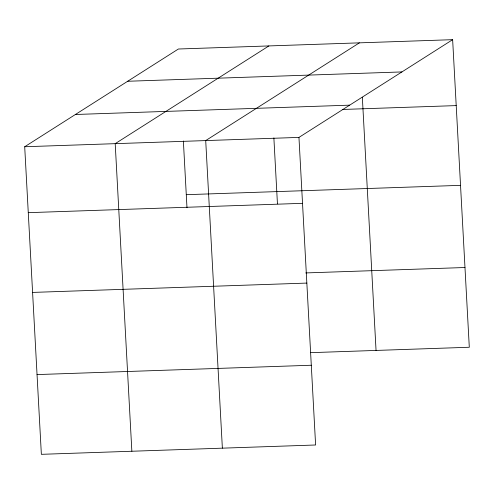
<?xml version="1.0" encoding="UTF-8"?>
<svg xmlns="http://www.w3.org/2000/svg" width="494" height="494" viewBox="0 0 494 494"><rect width="100%" height="100%" fill="white"/><g stroke="black" fill="none" stroke-linecap="round" stroke-linejoin="round"><path stroke-width="0.74" d="M452.64 39.674L298.956 137.406L315.61 444.989L41.36 454.326L24.7 146.743L178.39 49.011L452.64 39.674L469.3 347.257L310.862 352.654M268.89 45.93L115.201 143.661L131.861 451.244M359.397 42.848L205.708 140.58L222.368 448.163M127.668 81.263L401.925 71.926M75.415 114.491L349.672 105.154M342.256 109.477L456.215 105.599M24.7 146.743L298.956 137.406M186.275 194.685L460.531 185.349M28.269 212.667L302.526 203.33M305.774 272.929L464.984 267.513M32.592 292.417L306.842 283.081M37.038 374.582L311.294 365.245M362.343 97.275L376.051 350.431M273.874 137.925L277.449 203.886M183.373 141.006L186.985 207.739"/></g></svg>
